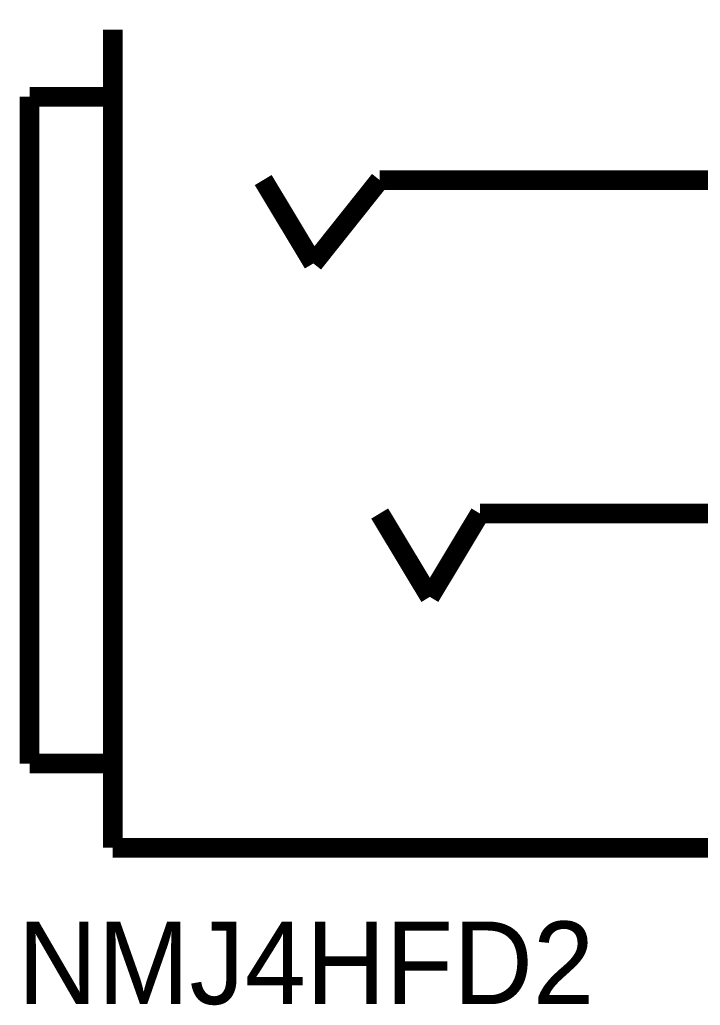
# Model space of a CAD drawing. Header units: inches. Extents: x 0 to 432, y 0 to 280.
# Drawn here: x 55.73 to 66.1, y 58.56 to 73.56 of the extents above; entities that cross this region are included whole.
import ezdxf

# ---------------------------------------------------------------- set-up
doc = ezdxf.new("R2010")
doc.units = ezdxf.units.IN
doc.layers.add('Sheet', color=255, linetype='Continuous')

msp = doc.modelspace()

# ---------------------------------------------------------------- linework, layer by layer
at = {"layer": 'Sheet'}
for points in [[(57.153, 73.41, 0.3, 0.3, 0), (57.153, 60.956, 0.3, 0.3, 0)], [(57.153, 72.388, 0.3, 0.3, 0), (55.884, 72.388, 0.3, 0.3, 0)], [(55.884, 72.388, 0.3, 0.3, 0), (55.884, 62.236, 0.3, 0.3, 0)], [(59.444, 71.119, 0.3, 0.3, 0), (60.208, 69.85, 0.3, 0.3, 0)], [(60.208, 69.85, 0.3, 0.3, 0), (61.219, 71.119, 0.3, 0.3, 0)], [(61.219, 71.119, 0.3, 0.3, 0), (68.586, 71.119, 0.3, 0.3, 0)], [(61.983, 64.774, 0.3, 0.3, 0), (61.219, 66.043, 0.3, 0.3, 0)], [(62.746, 66.043, 0.3, 0.3, 0), (61.983, 64.774, 0.3, 0.3, 0)], [(62.746, 66.043, 0.3, 0.3, 0), (68.586, 66.043, 0.3, 0.3, 0)], [(55.884, 62.236, 0.3, 0.3, 0), (57.153, 62.236, 0.3, 0.3, 0)], [(71.124, 60.956, 0.3, 0.3, 0), (57.153, 60.956, 0.3, 0.3, 0)]]:
    msp.add_lwpolyline(points, format="xyseb", dxfattribs=at)

# ---------------------------------------------------------------- texts
msp.add_text('NMJ4HFD2', height=1.2577, dxfattribs=at).set_placement((55.705, 58.575))

doc.saveas('drawing.dxf')
